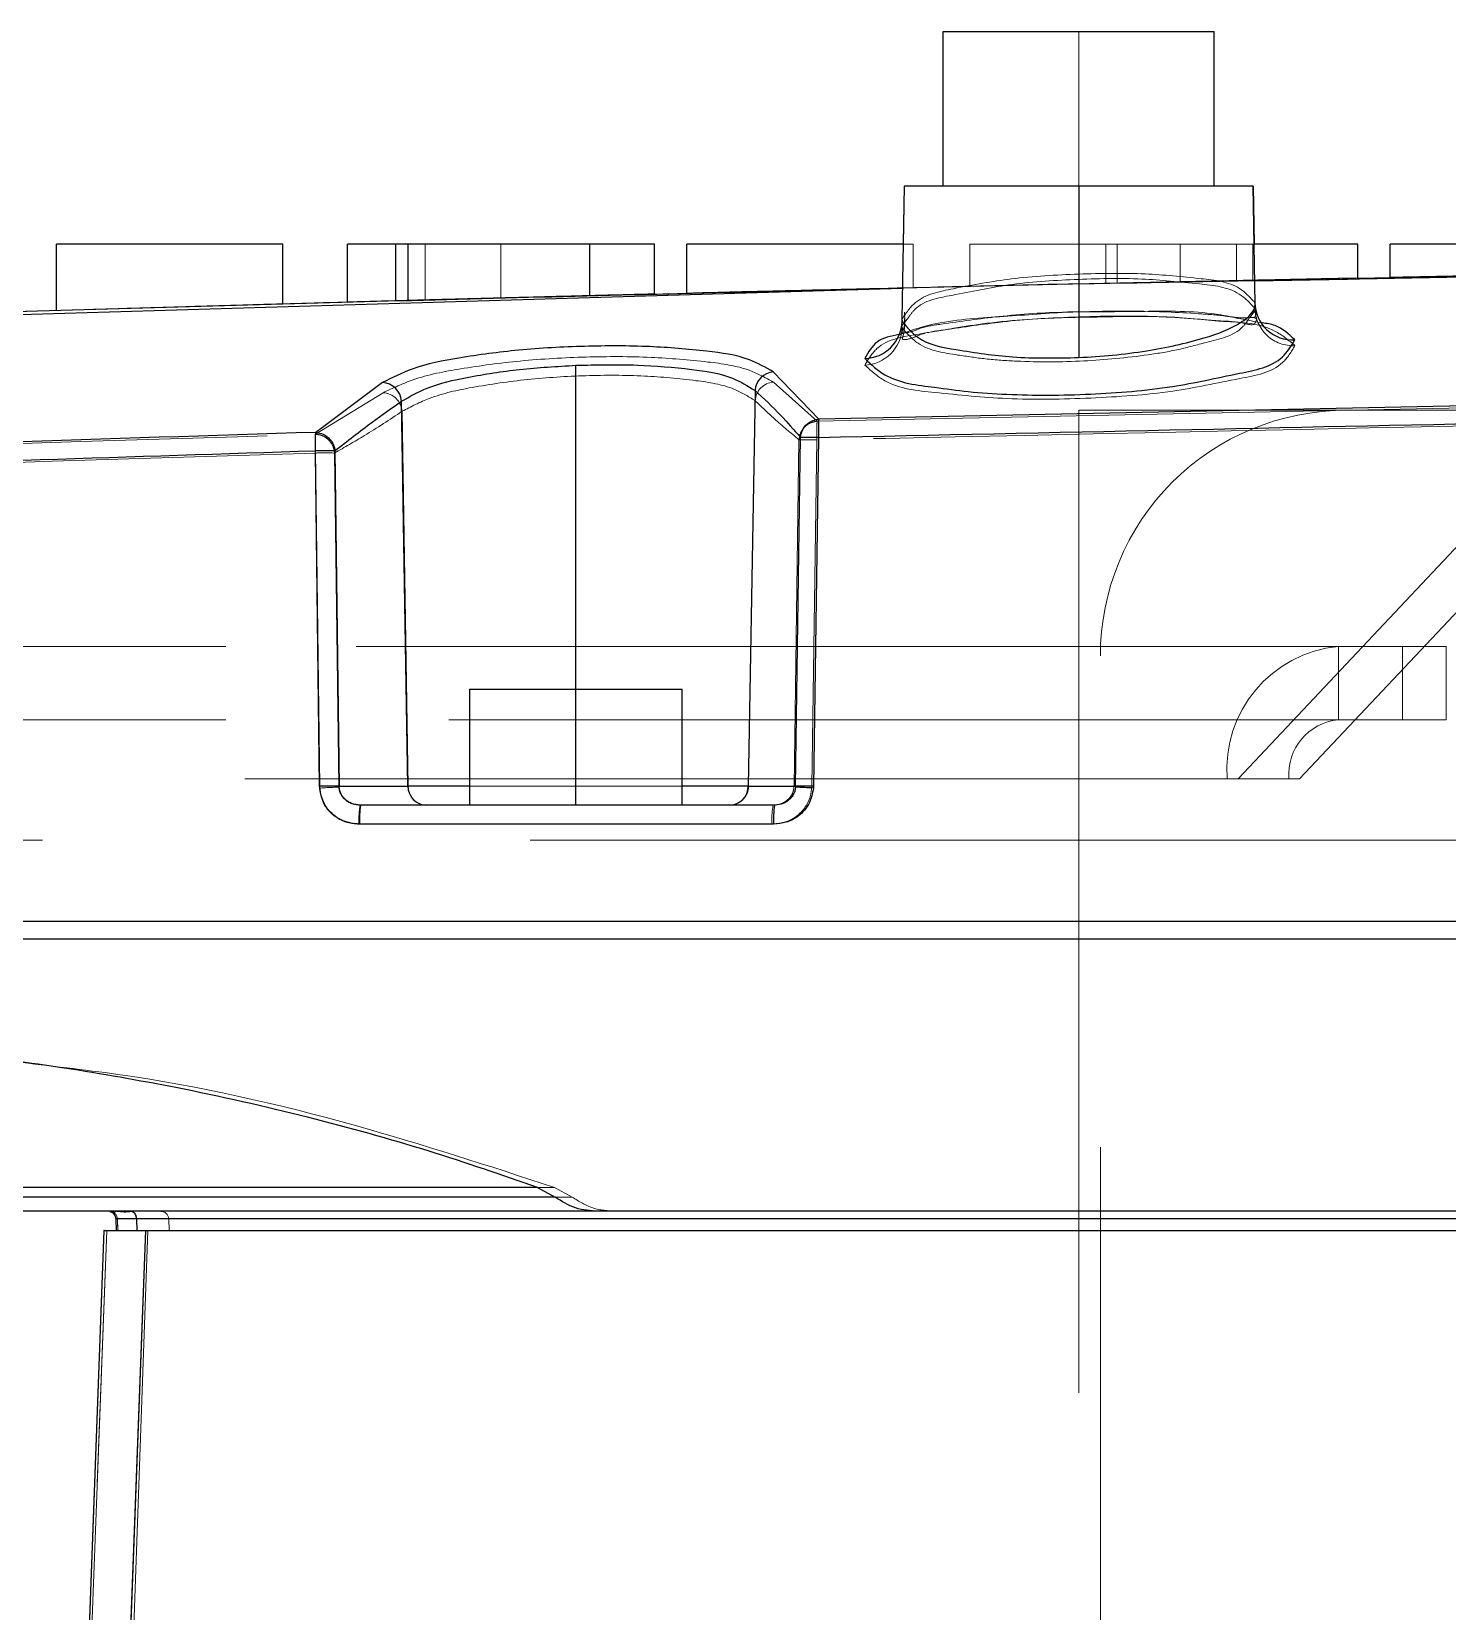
# Model space of a CAD drawing. Header units: millimetres. Extents: x 126 to 938, y 244 to 707.
# Drawn here: x 767.82 to 769.651, y 562.27 to 564.312 of the extents above; entities that cross this region are included whole.
import ezdxf

# ---------------------------------------------------------------- set-up
doc = ezdxf.new("R2010")
doc.units = ezdxf.units.MM
doc.linetypes.add('HIDDEN', pattern=[1.905, 1.27, -0.635])

msp = doc.modelspace()

# ---------------------------------------------------------------- linework, layer by layer
at = {"color": 7, "linetype": 'Continuous', "lineweight": 25}
for p, q in [((768.9992, 564.1123), (768.9992, 564.3123)), ((768.9992, 564.3123), (769.3492, 564.3123)), ((769.3492, 564.1123), (769.3492, 564.3123)), ((768.9487, 564.1123), (768.9457, 563.9405)), ((768.9487, 564.1123), (768.9474, 564.0373)), ((769.1742, 564.1123), (768.9487, 564.1123)), ((769.1742, 564.1123), (769.1742, 563.8909)), ((769.3996, 564.1123), (769.1742, 564.1123)), ((769.4023, 563.9597), (769.3996, 564.1123)), ((769.3996, 564.1123), (769.4009, 564.0373)), ((767.8527, 563.9518), (767.8527, 564.0373)), ((768.1453, 564.0373), (767.8527, 564.0373)), ((768.1453, 563.9604), (768.1453, 564.0373)), ((768.2916, 564.0373), (768.2289, 564.0373)), ((768.2289, 563.9628), (768.2289, 564.0373)), ((768.2916, 563.9645), (768.2916, 564.0373)), ((768.3073, 564.0373), (768.2916, 564.0373)), ((768.5424, 564.0373), (768.3073, 564.0373)), ((768.3073, 563.9649), (768.3073, 564.0373)), ((768.5424, 563.9712), (768.5424, 564.0373)), ((768.626, 564.0373), (768.5424, 564.0373)), ((768.626, 563.9733), (768.626, 564.0373)), ((768.6678, 563.9743), (768.6678, 564.0373)), ((768.9474, 564.0373), (768.6678, 564.0373)), ((769.5352, 564.0373), (769.4009, 564.0373)), ((769.5352, 563.9938), (769.5352, 564.0373)), ((769.577, 563.9947), (769.577, 564.0373)), ((769.7128, 564.0373), (769.577, 564.0373)), ((769.4017, 563.9901), (770.0076, 564.002)), ((767.4052, 563.9344), (768.5276, 563.9682)), ((768.5276, 563.9682), (768.9464, 563.9808)), ((769.4023, 563.9597), (769.402, 563.9619)), ((768.9457, 563.9405), (768.946, 563.9376)), ((768.5242, 563.4623), (768.5242, 563.8809)), ((768.8381, 563.8114), (768.7794, 563.8725)), ((772.0838, 563.8773), (768.8381, 563.8114)), ((768.2741, 563.8585), (768.1879, 563.7942)), ((768.7558, 563.8485), (768.7471, 563.3368)), ((768.3071, 563.3368), (768.2988, 563.8345)), ((768.8081, 563.3368), (768.8145, 563.7876)), ((768.8377, 563.7876), (768.8313, 563.3368)), ((768.1931, 563.3368), (768.1877, 563.7704)), ((768.2127, 563.7704), (768.2181, 563.3368)), ((768.3867, 563.4623), (768.3867, 563.3123)), ((768.3867, 563.4623), (768.5242, 563.4623)), ((768.5242, 563.3123), (768.5242, 563.4623)), ((768.5242, 563.4623), (768.6617, 563.4623)), ((768.6617, 563.3123), (768.6617, 563.4623)), ((768.2181, 563.3368), (768.3071, 563.3368)), ((768.3867, 563.3368), (768.3071, 563.3368)), ((768.7471, 563.3368), (768.6617, 563.3368)), ((768.7471, 563.3368), (768.8081, 563.3368)), ((768.8313, 563.3368), (768.8312, 563.3343)), ((768.781, 563.3123), (768.2457, 563.3123)), ((768.7798, 563.2877), (768.2445, 563.2877)), ((764.8014, 563.1623), (772.9159, 563.1623)), ((764.801, 563.1395), (772.9156, 563.1395)), ((768.4746, 562.8181), (767.409, 562.8181)), ((768.4746, 562.8181), (768.4972, 562.8056)), ((768.4972, 562.8056), (767.4203, 562.8056)), ((768.5533, 562.7873), (767.4069, 562.7873)), ((767.9292, 562.7778), (767.9298, 562.7618)), ((769.7802, 562.7776), (767.9561, 562.7776)), ((767.9561, 562.7776), (767.9567, 562.7623)), ((772.9217, 562.7873), (768.5533, 562.7873)), ((767.9141, 562.7623), (767.8301, 560.5323)), ((767.9678, 562.7623), (769.7986, 562.7623))]:
    msp.add_line(p, q, dxfattribs=at)
at = {"color": 7, "linetype": 'HIDDEN', "lineweight": 18}
for p, q in [((769.3492, 564.3123), (768.9992, 564.3123)), ((768.9992, 564.3123), (768.9992, 564.1123)), ((769.0018, 564.3123), (769.1742, 564.3123)), ((769.1742, 564.1123), (769.1742, 564.3123)), ((769.1742, 564.1123), (769.1742, 564.3123)), ((769.3465, 564.3123), (769.1742, 564.3123)), ((769.3492, 564.1123), (769.3492, 564.3123)), ((768.9487, 564.1123), (769.1742, 564.1123)), ((769.3996, 564.1123), (768.9487, 564.1123)), ((768.9487, 564.1123), (769.3996, 564.1123)), ((769.3492, 564.1123), (768.9992, 564.1123)), ((768.9992, 564.1123), (769.3492, 564.1123)), ((769.0018, 564.1123), (769.1742, 564.1123)), ((769.1742, 564.1123), (769.3996, 564.1123)), ((769.1742, 564.1123), (769.1742, 563.9989)), ((769.3465, 564.1123), (769.1742, 564.1123)), ((767.8527, 563.9518), (767.8527, 564.0373)), ((767.8527, 564.0373), (768.1453, 564.0373)), ((767.8527, 563.9518), (767.8527, 564.0373)), ((768.1453, 564.0373), (767.8527, 564.0373)), ((767.8527, 564.0373), (768.1453, 564.0373)), ((767.8527, 564.0373), (767.8527, 563.9518)), ((768.1453, 564.0373), (768.1453, 563.9604)), ((768.1453, 563.9604), (768.1453, 564.0373)), ((768.1453, 563.9604), (768.1453, 564.0373)), ((768.2289, 564.0373), (768.5424, 564.0373)), ((768.3073, 564.0373), (768.4271, 564.0373)), ((768.626, 564.0373), (768.3073, 564.0373)), ((768.3293, 563.9655), (768.3293, 564.0373)), ((768.4271, 564.0373), (768.3293, 564.0373)), ((768.3293, 564.0373), (768.626, 564.0373)), ((768.4271, 564.0373), (768.4271, 563.9682)), ((768.5424, 564.0373), (768.5424, 563.9712)), ((768.5424, 564.0373), (768.626, 564.0373)), ((768.626, 563.9733), (768.626, 564.0373)), ((768.626, 563.9733), (768.626, 564.0373)), ((768.626, 563.9733), (768.626, 564.0373)), ((768.6678, 564.0373), (768.9604, 564.0373)), ((768.6678, 564.0373), (768.6678, 563.9743)), ((768.6678, 564.0373), (768.6678, 563.9743)), ((768.9604, 564.0373), (768.6678, 564.0373)), ((768.6678, 564.0373), (768.9604, 564.0373)), ((768.6678, 563.9743), (768.6678, 564.0373)), ((768.9604, 564.0373), (768.9474, 564.0373)), ((768.9604, 563.9813), (768.9604, 564.0373)), ((768.9604, 563.9813), (768.9604, 564.0373)), ((768.9604, 563.9813), (768.9604, 564.0373)), ((768.9604, 563.9813), (768.9604, 564.0373)), ((769.0336, 563.983), (769.0336, 564.0373)), ((769.2091, 564.0373), (769.0336, 564.0373)), ((769.0336, 564.0373), (769.3053, 564.0373)), ((769.2091, 563.9869), (769.2091, 564.0373)), ((769.5352, 564.0373), (769.2091, 564.0373)), ((769.2238, 563.9872), (769.2238, 564.0373)), ((769.3993, 564.0373), (769.2238, 564.0373)), ((769.2238, 564.0373), (769.5352, 564.0373)), ((769.3053, 564.0373), (769.3784, 564.0373)), ((769.3053, 563.989), (769.3053, 564.0373)), ((769.3784, 564.0373), (769.3784, 563.9906)), ((769.3784, 564.0373), (769.5352, 564.0373)), ((769.3993, 563.991), (769.3993, 564.0373)), ((769.4009, 564.0373), (769.3993, 564.0373)), ((769.4009, 564.0373), (769.4024, 563.9522)), ((769.5352, 564.0373), (769.5352, 563.9938)), ((769.5352, 563.9938), (769.5352, 564.0373)), ((769.5352, 563.9938), (769.5352, 564.0373)), ((769.577, 563.9947), (769.577, 564.0373)), ((769.577, 564.0373), (769.8884, 564.0373)), ((769.8884, 564.0373), (769.577, 564.0373)), ((769.577, 563.9947), (769.577, 564.0373)), ((769.577, 564.0373), (769.7337, 564.0373)), ((769.577, 564.0373), (769.577, 563.9947)), ((769.2678, 563.9874), (769.4017, 563.9901)), ((768.4271, 563.9682), (768.3293, 563.9655)), ((768.9456, 563.9321), (768.954, 563.9427)), ((769.4024, 563.9522), (769.3958, 563.9433)), ((769.4021, 563.9544), (769.4024, 563.9522)), ((769.4021, 563.9431), (769.4025, 563.944)), ((769.4025, 563.944), (769.4041, 563.9484)), ((769.4026, 563.9366), (769.4043, 563.9407)), ((768.9458, 563.9293), (768.9456, 563.9321)), ((768.7795, 563.8592), (768.8362, 563.8087)), ((768.8362, 563.8087), (772.0837, 563.8751)), ((768.1876, 563.7917), (768.2748, 563.8455)), ((768.2995, 563.8214), (768.3075, 563.3368)), ((768.7474, 563.3368), (768.7559, 563.8352)), ((769.1743, 563.8227), (769.1743, 559.3777)), ((771.7142, 563.8227), (769.1743, 563.8227)), ((769.1743, 563.8227), (769.1743, 559.3777)), ((771.7142, 563.8227), (769.1743, 563.8227)), ((769.829, 563.8227), (769.3802, 563.3464)), ((769.9086, 563.8227), (769.4597, 563.3464)), ((769.5197, 563.8227), (770.1106, 563.8227)), ((769.5197, 563.8227), (770.1106, 563.8227)), ((768.8126, 563.7845), (768.8062, 563.3368)), ((768.8292, 563.3368), (768.8357, 563.7845)), ((768.1871, 563.7675), (768.1924, 563.3368)), ((768.2176, 563.3368), (768.2122, 563.7675)), ((769.5099, 563.5175), (766.455, 563.5175)), ((766.8016, 563.5175), (769.6491, 563.5175)), ((769.5099, 563.4226), (769.5099, 563.5175)), ((769.593, 563.5175), (769.5099, 563.5175)), ((769.593, 563.4226), (769.593, 563.5175)), ((769.593, 563.5175), (769.6491, 563.5175)), ((769.6491, 563.5175), (769.6491, 563.4226)), ((769.2022, 559.6952), (769.2022, 563.5052)), ((769.2022, 559.6952), (769.2022, 563.5052)), ((768.5242, 563.4623), (768.3867, 563.4623)), ((768.3867, 563.4623), (768.5242, 563.4623)), ((768.3867, 563.4623), (768.3867, 563.3123)), ((768.5242, 563.3123), (768.5242, 563.4623)), ((768.6617, 563.4623), (768.5242, 563.4623)), ((768.5242, 563.3123), (768.5242, 563.4623)), ((768.5242, 563.3123), (768.5242, 563.4623)), ((768.6617, 563.4623), (768.5242, 563.4623)), ((768.5242, 563.3368), (768.5242, 563.4623)), ((768.6617, 563.3123), (768.6617, 563.4623)), ((766.455, 563.4226), (769.5099, 563.4226)), ((766.8016, 563.4226), (769.6491, 563.4226)), ((769.593, 563.4226), (769.5099, 563.4226)), ((769.6491, 563.4226), (769.593, 563.4226)), ((769.3663, 563.3464), (766.3115, 563.3464)), ((769.4459, 563.3464), (766.3911, 563.3464)), ((768.1924, 563.3368), (768.1925, 563.3343)), ((768.3075, 563.3368), (768.2176, 563.3368)), ((768.3075, 563.3368), (768.5242, 563.3368)), ((768.5242, 563.3368), (768.3867, 563.3368)), ((768.5242, 563.3123), (768.5242, 563.3368)), ((768.5242, 563.3368), (768.7474, 563.3368)), ((768.6617, 563.3368), (768.5242, 563.3368)), ((768.8062, 563.3368), (768.7474, 563.3368)), ((769.3802, 563.3464), (769.3663, 563.3464)), ((769.4459, 563.3464), (769.3663, 563.3464)), ((769.3802, 563.3464), (769.4597, 563.3464)), ((769.4597, 563.3464), (769.4459, 563.3464)), ((768.2452, 563.3123), (768.3313, 563.3123)), ((768.2452, 563.3123), (768.7792, 563.3123)), ((768.3309, 563.3123), (768.2457, 563.3123)), ((768.7227, 563.3123), (768.3309, 563.3123)), ((768.3313, 563.3123), (768.5242, 563.3123)), ((768.3867, 563.3123), (768.5242, 563.3123)), ((768.3867, 563.3123), (768.5242, 563.3123)), ((768.6617, 563.3123), (768.5242, 563.3123)), ((768.5242, 563.3123), (768.7229, 563.3123)), ((768.6617, 563.3123), (768.5242, 563.3123)), ((768.781, 563.3123), (768.7227, 563.3123)), ((768.7229, 563.3123), (768.7792, 563.3123)), ((768.2438, 563.2877), (768.7778, 563.2877)), ((769.7352, 563.2671), (766.273, 563.2671)), ((769.7395, 563.2671), (766.2772, 563.2671)), ((764.7882, 563.1623), (772.8839, 563.1623)), ((772.9156, 563.1623), (764.7904, 563.1623)), ((772.8842, 563.1623), (764.803, 563.1623)), ((772.9153, 563.1395), (764.7901, 563.1395)), ((767.409, 562.8181), (768.4967, 562.8181)), ((768.5195, 562.8056), (768.4967, 562.8181)), ((767.4203, 562.8056), (768.5195, 562.8056)), ((767.4069, 562.7873), (768.5759, 562.7873)), ((767.9878, 562.7873), (767.9216, 562.7873)), ((767.9216, 562.7873), (767.9878, 562.7873)), ((767.9488, 562.7873), (767.9216, 562.7873)), ((767.9216, 562.7873), (767.9217, 562.7872)), ((767.9279, 562.7855), (767.928, 562.783)), ((767.9292, 562.7778), (767.9298, 562.7618)), ((767.9295, 562.7776), (767.9314, 562.7776)), ((767.9314, 562.7776), (767.932, 562.7623)), ((767.9314, 562.7776), (767.9978, 562.7776)), ((767.9978, 562.7776), (767.9314, 562.7776)), ((767.9488, 562.7873), (769.7729, 562.7873)), ((769.8031, 562.7873), (767.9488, 562.7873)), ((767.9561, 562.7776), (767.9567, 562.7623)), ((767.9561, 562.7776), (769.8104, 562.7776)), ((767.9978, 562.7776), (767.9983, 562.7623)), ((768.5759, 562.7873), (772.9214, 562.7873)), ((767.9141, 562.7623), (767.8301, 560.5323)), ((767.8762, 560.057), (767.9707, 562.7623)), ((767.9678, 562.7623), (767.9143, 562.7623)), ((767.9176, 562.7623), (767.9148, 562.7623)), ((767.9707, 562.7623), (767.9176, 562.7623)), ((767.9567, 562.7623), (767.9298, 562.7623)), ((767.932, 562.7623), (767.9983, 562.7623)), ((767.9983, 562.7623), (767.932, 562.7623)), ((767.9567, 562.7623), (769.7805, 562.7623)), ((769.8106, 562.7623), (767.9567, 562.7623)), ((769.8289, 562.7623), (767.9678, 562.7623))]:
    msp.add_line(p, q, dxfattribs=at)
at = {"color": 7, "linetype": 'HIDDEN', "lineweight": 18, "flags": 128}
for points in [[(768.9474, 564.0373), (768.9464, 563.9808), (768.9456, 563.9321)], [(769.3053, 563.989), (769.3462, 563.9899), (769.3784, 563.9906)], [(769.7128, 563.9974), (769.6367, 563.9959), (769.577, 563.9947)], [(768.5424, 563.9712), (768.5892, 563.9723), (768.626, 563.9733)], [(768.9488, 563.9412), (768.9491, 563.9281), (768.9471, 563.9189), (768.946, 563.9146), (768.9464, 563.9145)], [(767.928, 562.783), (767.9288, 562.7806), (767.9292, 562.7776)], [(767.834, 560.5317), (767.8806, 561.7747), (767.9176, 562.7623)], [(767.9176, 562.7623), (767.8708, 561.5131), (767.834, 560.5317)], [(767.9678, 562.7623), (767.9208, 561.5131), (767.8837, 560.5317)]]:
    msp.add_lwpolyline(points, dxfattribs=at)
at = {"color": 7, "linetype": 'Continuous', "lineweight": 25, "flags": 128}
msp.add_lwpolyline([(767.9678, 562.7623), (767.9206, 561.5089), (767.8837, 560.5317)], dxfattribs=at)
at = {"color": 7, "linetype": 'Continuous', "lineweight": 25}
for centre, radius, start, end in [((769.4511, 563.9627), 0.0491, 181.0139, 272.894), ((768.896, 563.9395), 0.05, 272.0876, 357.8059), ((768.7815, 563.8468), 0.0257, 94.8117, 176.3377), ((768.2728, 563.8324), 0.0261, 4.5937, 87.1993), ((768.8261, 563.2438), 0.5439, 88.7787, 91.2213), ((768.2002, 563.1197), 0.6508, 88.8976, 91.1024), ((768.2056, 562.6863), 0.6506, 88.8974, 91.1026), ((768.3315, 563.3366), 0.0244, 179.5635, 268.6003), ((768.7224, 563.337), 0.0247, 270.6198, 359.6729), ((768.8197, 562.7928), 0.5441, 88.7789, 91.2211), ((768.7838, 562.6698), 0.6662, 85.9218, 87.9148), ((768.3683, 563.2937), 0.124, 171.4044, 182.789), ((768.9031, 563.2938), 0.1235, 171.3823, 182.8111), ((767.9473, 562.7785), 0.00887, 354.1047, 80.1655)]:
    msp.add_arc(centre, radius, start, end, dxfattribs=at)
at = {"color": 7, "linetype": 'HIDDEN', "lineweight": 18}
for centre, radius, start, end in [((769.4512, 563.9552), 0.049, 180.9187, 273.082), ((768.8958, 563.9312), 0.05, 272.1696, 357.8446), ((768.7816, 563.8336), 0.0257, 94.6937, 176.5116), ((768.2735, 563.8195), 0.026, 4.31, 87.2443), ((769.5197, 563.5052), 0.3175, 89.9988, 180.0002), ((769.5197, 563.5052), 0.3175, 89.9988, 180.0002), ((768.8241, 563.2473), 0.5373, 88.7699, 91.2301), ((768.1997, 563.1108), 0.6568, 88.9033, 91.0967), ((769.5249, 563.3591), 0.1591, 95.4429, 184.5645), ((769.5166, 563.3521), 0.0709, 95.4416, 184.5692), ((768.205, 562.6798), 0.6571, 88.9036, 91.0964), ((768.2338, 562.756), 0.5798, 91.6006, 94.0835), ((768.3319, 563.3366), 0.0244, 179.5197, 268.5435), ((768.7227, 563.337), 0.0247, 270.5884, 359.6205), ((768.8177, 562.7995), 0.5375, 88.7704, 91.2296), ((768.3541, 563.2937), 0.1105, 170.3417, 183.1307), ((768.888, 563.2937), 0.1105, 170.3417, 183.1307), ((767.9215, 562.7774), 0.00989, 1.3752, 89.3981), ((767.9215, 562.7774), 0.00989, 1.3752, 89.3981), ((767.9473, 562.7785), 0.00887, 354.1047, 80.1655), ((767.9877, 562.7772), 0.01, 2.0578, 89.9585)]:
    msp.add_arc(centre, radius, start, end, dxfattribs=at)
for points, knots in [([(772.8958, 564.0606), (772.116, 564.0446), (770.5562, 564.0125), (768.6685, 563.9781), (767.2333, 563.9325), (766.4934, 563.9016), (765.9981, 563.8768), (765.7493, 563.8635), (765.5036, 563.8494), (765.2577, 563.8344), (765.0085, 563.8182), (764.7476, 563.8001), (764.4804, 563.7803), (764.2162, 563.7593), (763.9736, 563.739), (763.8203, 563.7252), (763.7484, 563.7188)], [0, 0, 0, 0, 0.255564, 0.511199, 0.618605, 0.726047, 0.753863, 0.781078, 0.807685, 0.834502, 0.861801, 0.8895, 0.920222, 0.949587, 0.976338, 1, 1, 1, 1]), ([(772.3636, 564.0499), (771.7612, 564.0375), (770.3787, 564.0091), (768.8986, 563.9823), (767.9238, 563.954), (767.6312, 563.9448), (767.3387, 563.9347), (767.1358, 563.9274), (767.0155, 563.9225), (766.918, 563.9186), (766.7366, 563.9115), (766.5703, 563.904), (766.4787, 563.8999)], [0, 0, 0, 0, 0.307062, 0.704648, 0.754357, 0.804072, 0.853794, 0.90352, 0.907516, 0.915173, 0.95325, 1, 1, 1, 1]), ([(768.9604, 563.9813), (768.9052, 563.98), (768.8077, 563.9778), (768.7101, 563.9754), (768.6678, 563.9743)], [0, 0, 0, 0, 0.566078, 1, 1, 1, 1]), ([(768.6678, 563.9743), (768.7219, 563.9756), (768.8194, 563.978), (768.9169, 563.9803), (768.9604, 563.9813)], [0, 0, 0, 0, 0.553927, 1, 1, 1, 1]), ([(768.9604, 563.9813), (768.9052, 563.98), (768.8077, 563.9778), (768.7101, 563.9754), (768.6678, 563.9743)], [0, 0, 0, 0, 0.566078, 1, 1, 1, 1]), ([(768.6678, 563.9743), (768.7219, 563.9756), (768.8194, 563.978), (768.9169, 563.9803), (768.9604, 563.9813)], [0, 0, 0, 0, 0.553927, 1, 1, 1, 1]), ([(769.1742, 563.9989), (769.1449, 563.9975), (769.0902, 563.9948), (769.0212, 563.9817), (768.9663, 563.9709), (768.951, 563.9483), (768.9457, 563.9405)], [0, 0, 0, 0, 0.359262, 0.671375, 0.886489, 1, 1, 1, 1]), ([(768.9464, 563.9808), (768.9555, 563.9811), (769.1073, 563.9857), (769.2591, 563.988), (769.4017, 563.9901)], [0, 0, 0, 0, 0.060104, 1, 1, 1, 1]), ([(768.9464, 563.9808), (768.9555, 563.9811), (769.0626, 563.9844), (769.1698, 563.986), (769.2678, 563.9874)], [0, 0, 0, 0, 0.08514, 1, 1, 1, 1]), ([(768.954, 563.9427), (768.9567, 563.9463), (768.9694, 563.964), (769.0195, 563.9727), (769.0861, 563.987), (769.1692, 563.9924), (769.252, 563.9942), (769.322, 563.987), (769.3768, 563.9813), (769.3957, 563.9613), (769.4021, 563.9544)], [0, 0, 0, 0, 0.028692, 0.137949, 0.297907, 0.479734, 0.667414, 0.827251, 0.940521, 1, 1, 1, 1]), ([(769.0336, 563.983), (769.0837, 563.9841), (769.1742, 563.9862), (769.2648, 563.9881), (769.3053, 563.989)], [0, 0, 0, 0, 0.553136, 1, 1, 1, 1]), ([(769.2091, 563.9869), (769.1764, 563.9862), (769.1178, 563.9849), (769.0593, 563.9836), (769.0336, 563.983)], [0, 0, 0, 0, 0.55999, 1, 1, 1, 1]), ([(769.402, 563.9619), (769.3958, 563.9686), (769.3777, 563.9882), (769.3244, 563.9936), (769.2562, 564.0009), (769.203, 563.9996), (769.1742, 563.9989)], [0, 0, 0, 0, 0.114076, 0.330651, 0.63624, 1, 1, 1, 1]), ([(769.5352, 563.9938), (769.4743, 563.9926), (769.3656, 563.9903), (769.257, 563.988), (769.2091, 563.9869)], [0, 0, 0, 0, 0.560005, 1, 1, 1, 1]), ([(769.2238, 563.9872), (769.2819, 563.9885), (769.3857, 563.9907), (769.4895, 563.9929), (769.5352, 563.9938)], [0, 0, 0, 0, 0.559989, 1, 1, 1, 1]), ([(769.3993, 563.991), (769.3666, 563.9903), (769.308, 563.9891), (769.2495, 563.9878), (769.2238, 563.9872)], [0, 0, 0, 0, 0.55999, 1, 1, 1, 1]), ([(769.3784, 563.9906), (769.4077, 563.9912), (769.4599, 563.9923), (769.5122, 563.9934), (769.5352, 563.9938)], [0, 0, 0, 0, 0.559985, 1, 1, 1, 1]), ([(769.5352, 563.9938), (769.5098, 563.9933), (769.4645, 563.9924), (769.4192, 563.9914), (769.3993, 563.991)], [0, 0, 0, 0, 0.56002, 1, 1, 1, 1]), ([(769.903, 564.0012), (769.8422, 564), (769.7335, 563.9979), (769.6248, 563.9957), (769.577, 563.9947)], [0, 0, 0, 0, 0.559997, 1, 1, 1, 1]), ([(769.577, 563.9947), (769.6351, 563.9959), (769.7389, 563.998), (769.8427, 564), (769.8884, 564.0009)], [0, 0, 0, 0, 0.5599878, 1, 1, 1, 1]), ([(769.577, 563.9947), (769.6062, 563.9953), (769.6585, 563.9963), (769.7107, 563.9974), (769.7337, 563.9978)], [0, 0, 0, 0, 0.560006, 1, 1, 1, 1]), ([(768.2289, 563.9628), (768.2363, 563.963), (768.2534, 563.9635), (768.284, 563.9643), (768.341, 563.9659), (768.4024, 563.9675), (768.4763, 563.9695), (768.5164, 563.9705), (768.5424, 563.9712)], [0, 0, 0, 0, 0.0710719, 0.1629228, 0.2927035, 0.6165628, 0.7505813, 1, 1, 1, 1]), ([(768.2916, 563.9645), (768.2759, 563.9641), (768.255, 563.9635), (768.234, 563.9629), (768.2289, 563.9628)], [0, 0, 0, 0, 0.754653, 1, 1, 1, 1]), ([(768.626, 563.9733), (768.5636, 563.9717), (768.4521, 563.9689), (768.3407, 563.9658), (768.2916, 563.9645)], [0, 0, 0, 0, 0.560016, 1, 1, 1, 1]), ([(768.5424, 563.9712), (768.5124, 563.9704), (768.457, 563.969), (768.3915, 563.9672), (768.3487, 563.9661), (768.3257, 563.9655), (768.3129, 563.9651), (768.3073, 563.9649)], [0, 0, 0, 0, 0.382635, 0.706792, 0.836536, 0.928585, 1, 1, 1, 1]), ([(768.3073, 563.9649), (768.3099, 563.965), (768.3206, 563.9653), (768.3433, 563.9659), (768.3805, 563.9669), (768.4098, 563.9677), (768.4271, 563.9682)], [0, 0, 0, 0, 0.06625, 0.268033, 0.566625, 1, 1, 1, 1]), ([(768.3293, 563.9655), (768.3842, 563.967), (768.4831, 563.9697), (768.582, 563.9722), (768.626, 563.9733)], [0, 0, 0, 0, 0.554732, 1, 1, 1, 1]), ([(768.626, 563.9733), (768.6104, 563.9729), (768.5826, 563.9722), (768.5547, 563.9715), (768.5424, 563.9712)], [0, 0, 0, 0, 0.5600289, 1, 1, 1, 1]), ([(768.1453, 563.9604), (768.0903, 563.9589), (767.9927, 563.956), (767.8952, 563.9531), (767.8527, 563.9518)], [0, 0, 0, 0, 0.56431, 1, 1, 1, 1]), ([(767.8527, 563.9518), (767.9069, 563.9534), (768.0045, 563.9564), (768.102, 563.9592), (768.1453, 563.9604)], [0, 0, 0, 0, 0.555691, 1, 1, 1, 1]), ([(768.1453, 563.9604), (768.0903, 563.9589), (767.9927, 563.956), (767.8952, 563.9531), (767.8527, 563.9518)], [0, 0, 0, 0, 0.56431, 1, 1, 1, 1]), ([(767.8527, 563.9518), (767.9069, 563.9534), (768.0045, 563.9564), (768.102, 563.9592), (768.1453, 563.9604)], [0, 0, 0, 0, 0.555691, 1, 1, 1, 1]), ([(768.8977, 563.8812), (768.9024, 563.8889), (768.9175, 563.9139), (768.9804, 563.9226), (769.0603, 563.938), (769.1621, 563.9435), (769.2653, 563.946), (769.353, 563.9384), (769.4201, 563.9345), (769.4455, 563.9132), (769.4538, 563.9063)], [0, 0, 0, 0, 0.045712, 0.1462908, 0.2982925, 0.4816393, 0.6689048, 0.8312576, 0.9448215, 1, 1, 1, 1]), ([(769.4114, 563.9356), (769.3967, 563.9384), (769.3808, 563.9415), (769.3342, 563.9509), (769.2748, 563.9511), (769.2075, 563.9498), (769.1648, 563.9504), (769.1197, 563.9466), (769.0553, 563.9431), (768.9895, 563.9373), (768.953, 563.9242), (768.9442, 563.9212), (768.942, 563.9205)], [0, 0, 0, 0, 0.0946764, 0.1027271, 0.3011514, 0.467903, 0.5302302, 0.5720318, 0.7545896, 0.9405745, 0.9853219, 1, 1, 1, 1]), ([(768.9489, 563.9497), (768.9492, 563.9451), (768.9496, 563.9373), (768.9487, 563.9297), (768.9447, 563.9225), (768.9561, 563.9228), (768.9698, 563.9302), (769.0124, 563.9365), (769.0747, 563.9451), (769.1302, 563.9492), (769.1604, 563.9496), (769.1613, 563.9496)], [0, 0, 0, 0, 0.05398, 0.092603, 0.110753, 0.121778, 0.203659, 0.322115, 0.629674, 0.989245, 1, 1, 1, 1]), ([(769.3958, 563.9433), (769.3928, 563.9388), (769.3802, 563.9198), (769.3429, 563.9118), (769.3026, 563.9005), (769.2495, 563.8919), (769.1797, 563.8851), (769.1094, 563.885), (769.0549, 563.8885), (769.0127, 563.8951), (768.9709, 563.9009), (768.9523, 563.922), (768.9458, 563.9293)], [0, 0, 0, 0, 0.0337501, 0.1423469, 0.2196875, 0.304415, 0.4811039, 0.6647436, 0.7496942, 0.8258423, 0.9392526, 1, 1, 1, 1]), ([(768.9464, 563.9145), (768.9472, 563.9144), (768.9546, 563.9135), (768.9706, 563.9226), (769.0115, 563.9281), (769.0748, 563.9381), (769.1412, 563.9426), (769.1827, 563.9431), (769.1949, 563.9432)], [0, 0, 0, 0, 0.009124, 0.089168, 0.204712, 0.504238, 0.854318, 1, 1, 1, 1]), ([(769.1613, 563.9496), (769.1903, 563.9504), (769.2463, 563.952), (769.3138, 563.9488), (769.3605, 563.9454), (769.3848, 563.9414), (769.3977, 563.9427), (769.4021, 563.9431)], [0, 0, 0, 0, 0.361461, 0.69641, 0.83916, 0.944748, 1, 1, 1, 1]), ([(769.1949, 563.9432), (769.2127, 563.9436), (769.2574, 563.9447), (769.3127, 563.943), (769.3613, 563.9369), (769.3824, 563.9375), (769.4007, 563.9316), (769.4025, 563.9363), (769.4026, 563.9366)], [0, 0, 0, 0, 0.255051, 0.642235, 0.807554, 0.930204, 0.995046, 1, 1, 1, 1]), ([(769.4043, 563.9407), (769.4038, 563.9411), (769.4023, 563.9424), (769.4004, 563.9426), (769.3993, 563.9427)], [0, 0, 0, 0, 0.3703404, 1, 1, 1, 1]), ([(769.4538, 563.9063), (769.449, 563.8984), (769.4337, 563.8732), (769.3711, 563.862), (769.2909, 563.8445), (769.189, 563.8377), (769.0858, 563.8357), (768.9982, 563.8448), (768.931, 563.8514), (768.906, 563.8737), (768.8977, 563.8812)], [0, 0, 0, 0, 0.046263, 0.147668, 0.299756, 0.482474, 0.668687, 0.829979, 0.943536, 1, 1, 1, 1]), ([(768.2748, 563.8455), (768.2876, 563.8515), (768.3194, 563.8664), (768.3799, 563.8777), (768.4546, 563.8877), (768.537, 563.8923), (768.6182, 563.8924), (768.6886, 563.8863), (768.7433, 563.8791), (768.7695, 563.8647), (768.7795, 563.8592)], [0, 0, 0, 0, 0.0821765, 0.2039022, 0.355304, 0.5213359, 0.6843208, 0.8267875, 0.934574, 1, 1, 1, 1]), ([(768.7559, 563.8352), (768.747, 563.8406), (768.7236, 563.8549), (768.6737, 563.8622), (768.61, 563.8683), (768.5371, 563.8682), (768.4626, 563.8636), (768.395, 563.8538), (768.3395, 563.8422), (768.3111, 563.8274), (768.2995, 563.8214)], [0, 0, 0, 0, 0.0664886, 0.1742606, 0.3171838, 0.4785619, 0.6401165, 0.794981, 0.9168326, 1, 1, 1, 1]), ([(772.0832, 563.8513), (771.477, 563.8395), (770.3944, 563.8183), (769.312, 563.7948), (768.8357, 563.7845)], [0, 0, 0, 0, 0.56, 1, 1, 1, 1]), ([(768.2995, 563.8214), (768.2834, 563.8107), (768.2548, 563.7919), (768.2251, 563.7749), (768.2122, 563.7675)], [0, 0, 0, 0, 0.565468, 1, 1, 1, 1]), ([(768.8126, 563.7845), (768.8019, 563.7935), (768.7825, 563.8098), (768.7641, 563.8273), (768.7559, 563.8352)], [0, 0, 0, 0, 0.55159, 1, 1, 1, 1]), ([(768.8362, 563.8087), (768.833, 563.808), (768.8261, 563.8068), (768.8184, 563.8003), (768.8137, 563.7924), (768.813, 563.787), (768.8126, 563.7845)], [0, 0, 0, 0, 0.269436, 0.561398, 0.788992, 1, 1, 1, 1]), ([(768.8357, 563.7845), (768.8356, 563.7875), (768.8355, 563.7933), (768.8356, 563.8006), (768.8358, 563.8057), (768.8361, 563.8079), (768.8362, 563.8087)], [0, 0, 0, 0, 0.378835, 0.719056, 0.905275, 1, 1, 1, 1]), ([(764.9533, 563.648), (765.4921, 563.6793), (766.5696, 563.7418), (767.6483, 563.7751), (768.1876, 563.7917)], [0, 0, 0, 0, 0.5000571, 1, 1, 1, 1]), ([(768.1876, 563.7917), (768.1874, 563.7906), (768.187, 563.7873), (768.187, 563.7816), (768.1869, 563.7746), (768.1871, 563.7699), (768.1871, 563.7675)], [0, 0, 0, 0, 0.1355065, 0.4149765, 0.7016831, 1, 1, 1, 1]), ([(768.2122, 563.7675), (768.2116, 563.7709), (768.2103, 563.778), (768.2036, 563.786), (768.1956, 563.7908), (768.1902, 563.7914), (768.1876, 563.7917)], [0, 0, 0, 0, 0.273541, 0.568707, 0.7946708, 1, 1, 1, 1]), ([(768.1871, 563.7675), (767.5832, 563.7485), (766.5049, 563.7147), (765.4278, 563.6524), (764.9539, 563.6249)], [0, 0, 0, 0, 0.5599944, 1, 1, 1, 1]), ([(768.1925, 563.3343), (768.1938, 563.3276), (768.1965, 563.3135), (768.2104, 563.2981), (768.2271, 563.2892), (768.2384, 563.2882), (768.2438, 563.2877)], [0, 0, 0, 0, 0.2679487, 0.5561889, 0.7843546, 1, 1, 1, 1]), ([(768.2176, 563.3368), (768.2176, 563.3366), (768.2176, 563.3362), (768.2176, 563.3358), (768.2176, 563.3356)], [0, 0, 0, 0, 0.559657, 1, 1, 1, 1]), ([(768.2176, 563.3356), (768.2178, 563.3341), (768.2182, 563.331), (768.22, 563.3266), (768.2226, 563.3225), (768.227, 563.318), (768.2344, 563.3134), (768.2413, 563.3127), (768.2452, 563.3123)], [0, 0, 0, 0, 0.1142052, 0.2322369, 0.3551421, 0.4837279, 0.7043343, 1, 1, 1, 1]), ([(768.7778, 563.2877), (768.785, 563.2886), (768.7999, 563.2903), (768.8171, 563.3034), (768.8273, 563.32), (768.8286, 563.3313), (768.8292, 563.3368)], [0, 0, 0, 0, 0.275407, 0.566757, 0.791516, 1, 1, 1, 1]), ([(768.7792, 563.3123), (768.7831, 563.3127), (768.7901, 563.3135), (768.7975, 563.3184), (768.8017, 563.3231), (768.8043, 563.3275), (768.8058, 563.3321), (768.8061, 563.3353), (768.8062, 563.3368)], [0, 0, 0, 0, 0.2928231, 0.5123683, 0.6407693, 0.7644551, 0.8839899, 1, 1, 1, 1]), ([(767.3518, 563.0123), (767.367, 563.0116), (767.4641, 563.0073), (767.6144, 563.0079), (767.7915, 562.9806), (767.9922, 562.9595), (768.2263, 562.9064), (768.4113, 562.846), (768.4967, 562.8181)], [0, 0, 0, 0, 0.039333, 0.249963, 0.385203, 0.499512, 0.768867, 1, 1, 1, 1]), ([(768.5195, 562.8056), (768.5281, 562.8001), (768.5454, 562.7893), (768.5657, 562.7879), (768.5759, 562.7873)], [0, 0, 0, 0, 0.500501, 1, 1, 1, 1]), ([(767.9216, 562.7873), (767.9207, 562.7873), (767.9173, 562.7873), (767.9365, 562.7873), (767.9433, 562.7873), (767.9488, 562.7873)], [0, 0, 0, 0, 0.068384, 0.248532, 1, 1, 1, 1]), ([(767.9501, 562.7871), (767.9457, 562.7865), (767.9396, 562.7857), (767.9277, 562.7879), (767.9279, 562.7857), (767.9279, 562.7855)], [0, 0, 0, 0, 0.710641, 0.980575, 1, 1, 1, 1]), ([(767.9314, 562.7776), (767.9304, 562.7776), (767.9278, 562.7777), (767.9365, 562.7776), (767.9427, 562.7776), (767.951, 562.7776), (767.9561, 562.7776)], [0, 0, 0, 0, 0.073175, 0.197453, 0.512371, 1, 1, 1, 1]), ([(767.932, 562.7623), (767.9319, 562.7651), (767.9317, 562.7702), (767.9315, 562.7754), (767.9314, 562.7776)], [0, 0, 0, 0, 0.56001, 1, 1, 1, 1]), ([(767.932, 562.7623), (767.931, 562.7623), (767.9283, 562.7623), (767.937, 562.7623), (767.9433, 562.7623), (767.9516, 562.7623), (767.9567, 562.7623)], [0, 0, 0, 0, 0.074203, 0.2, 0.513052, 1, 1, 1, 1])]:
    msp.add_open_spline(points, degree=3, knots=knots, dxfattribs=at)
at = {"color": 7, "linetype": 'Continuous', "lineweight": 25}
for points, knots in [([(769.4017, 563.9901), (769.9129, 564.0001), (771.0776, 564.0228), (772.2423, 564.047), (772.8958, 564.0606)], [0, 0, 0, 0, 0.4388802, 1, 1, 1, 1]), ([(766.6778, 563.908), (766.7893, 563.9129), (767.5452, 563.9465), (768.3016, 563.965), (768.9464, 563.9808)], [0, 0, 0, 0, 0.147522, 1, 1, 1, 1]), ([(769.1742, 563.8909), (769.1888, 563.8917), (769.2183, 563.8935), (769.2726, 563.9007), (769.3296, 563.9128), (769.3768, 563.9298), (769.3988, 563.9472), (769.4021, 563.9564), (769.4022, 563.9589), (769.4023, 563.9597)], [0, 0, 0, 0, 0.178155, 0.358912, 0.66683, 0.882862, 0.970576, 0.989923, 1, 1, 1, 1]), ([(769.4041, 563.9484), (769.4036, 563.9488), (769.4021, 563.9499), (769.4003, 563.95), (769.3991, 563.9501)], [0, 0, 0, 0, 0.361754, 1, 1, 1, 1]), ([(768.942, 563.9205), (768.9315, 563.9186), (768.9118, 563.9151), (768.9023, 563.8977), (768.8978, 563.8895)], [0, 0, 0, 0, 0.530429, 1, 1, 1, 1]), ([(768.946, 563.9376), (768.9522, 563.9301), (768.9699, 563.909), (769.0238, 563.8997), (769.0922, 563.8893), (769.1455, 563.8903), (769.1742, 563.8909)], [0, 0, 0, 0, 0.119612, 0.336962, 0.643902, 1, 1, 1, 1]), ([(769.4536, 563.9137), (769.4457, 563.9212), (769.4335, 563.9328), (769.4171, 563.9349), (769.4114, 563.9356)], [0, 0, 0, 0, 0.651713, 1, 1, 1, 1]), ([(768.7794, 563.8725), (768.7693, 563.8782), (768.7427, 563.893), (768.6873, 563.9002), (768.6165, 563.9063), (768.535, 563.9061), (768.4525, 563.9017), (768.3781, 563.8917), (768.3179, 563.8804), (768.2866, 563.8648), (768.2741, 563.8585)], [0, 0, 0, 0, 0.066884, 0.175589, 0.318664, 0.481781, 0.647447, 0.798016, 0.918715, 1, 1, 1, 1]), ([(768.8978, 563.8895), (768.906, 563.8818), (768.9307, 563.8589), (768.981, 563.8537), (769.0332, 563.8461), (769.0824, 563.8431), (769.1351, 563.8419), (769.2065, 563.8438), (769.2905, 563.8505), (769.3707, 563.8686), (769.4333, 563.8805), (769.4488, 563.9058), (769.4536, 563.9137)], [0, 0, 0, 0, 0.057019, 0.170505, 0.246064, 0.331512, 0.423081, 0.517357, 0.699762, 0.851727, 0.953403, 1, 1, 1, 1]), ([(768.2988, 563.8345), (768.3096, 563.8406), (768.3362, 563.8554), (768.3886, 563.8668), (768.4527, 563.8768), (768.4998, 563.8795), (768.5242, 563.8809)], [0, 0, 0, 0, 0.159125, 0.39106, 0.685679, 1, 1, 1, 1]), ([(768.5242, 563.8809), (768.5507, 563.8815), (768.6008, 563.8827), (768.6681, 563.8767), (768.7212, 563.8695), (768.7463, 563.8543), (768.7558, 563.8485)], [0, 0, 0, 0, 0.335259, 0.632344, 0.859243, 1, 1, 1, 1]), ([(768.7558, 563.8485), (768.767, 563.838), (768.7876, 563.8186), (768.8061, 563.7973), (768.8145, 563.7876)], [0, 0, 0, 0, 0.544645, 1, 1, 1, 1]), ([(768.8377, 563.7876), (769.4436, 563.8006), (770.5254, 563.8237), (771.6074, 563.8448), (772.0834, 563.8541)], [0, 0, 0, 0, 0.560001, 1, 1, 1, 1]), ([(768.2127, 563.7704), (768.2286, 563.7829), (768.2568, 563.805), (768.2861, 563.8256), (768.2988, 563.8345)], [0, 0, 0, 0, 0.56546, 1, 1, 1, 1]), ([(768.8145, 563.7876), (768.8151, 563.7909), (768.8164, 563.7976), (768.8227, 563.8052), (768.8303, 563.81), (768.8355, 563.8109), (768.8381, 563.8114)], [0, 0, 0, 0, 0.268969, 0.561159, 0.78909, 1, 1, 1, 1]), ([(768.8381, 563.8114), (768.8379, 563.8101), (768.8376, 563.8067), (768.8376, 563.801), (768.8376, 563.7944), (768.8377, 563.7899), (768.8377, 563.7876)], [0, 0, 0, 0, 0.157167, 0.437396, 0.713783, 1, 1, 1, 1]), ([(768.1879, 563.7942), (767.6483, 563.7772), (766.5689, 563.7434), (765.4909, 563.6803), (764.9518, 563.6488)], [0, 0, 0, 0, 0.499942, 1, 1, 1, 1]), ([(768.1877, 563.7704), (768.1876, 563.7733), (768.1875, 563.7788), (768.1875, 563.7859), (768.1876, 563.7909), (768.1878, 563.7933), (768.1879, 563.7942)], [0, 0, 0, 0, 0.365808, 0.698506, 0.889873, 1, 1, 1, 1]), ([(768.1879, 563.7942), (768.1912, 563.7936), (768.1982, 563.7925), (768.2061, 563.7861), (768.2112, 563.7784), (768.2122, 563.773), (768.2127, 563.7704)], [0, 0, 0, 0, 0.266523, 0.560237, 0.789688, 1, 1, 1, 1]), ([(764.9525, 563.6261), (765.2543, 563.6441), (765.8577, 563.68), (766.9361, 563.7305), (767.7129, 563.7552), (768.1877, 563.7704)], [0, 0, 0, 0, 0.280011, 0.560011, 1, 1, 1, 1]), ([(768.2445, 563.2877), (768.2372, 563.2885), (768.2223, 563.2903), (768.2051, 563.3034), (768.195, 563.32), (768.1937, 563.3313), (768.1931, 563.3368)], [0, 0, 0, 0, 0.275533, 0.566769, 0.791477, 1, 1, 1, 1]), ([(768.2457, 563.3123), (768.2417, 563.3127), (768.2346, 563.3135), (768.227, 563.3184), (768.2226, 563.3231), (768.2201, 563.3275), (768.2184, 563.3321), (768.2182, 563.3353), (768.2181, 563.3368)], [0, 0, 0, 0, 0.295923, 0.516449, 0.644438, 0.767184, 0.885425, 1, 1, 1, 1]), ([(768.8312, 563.3343), (768.8299, 563.3276), (768.8272, 563.3135), (768.8133, 563.2981), (768.7966, 563.2892), (768.7853, 563.2882), (768.7798, 563.2877)], [0, 0, 0, 0, 0.267865, 0.556183, 0.784448, 1, 1, 1, 1]), ([(768.8081, 563.3356), (768.8079, 563.3341), (768.8075, 563.331), (768.8058, 563.3266), (768.8032, 563.3225), (768.7989, 563.318), (768.7916, 563.3134), (768.7849, 563.3127), (768.781, 563.3123)], [0, 0, 0, 0, 0.115618, 0.234862, 0.358661, 0.487598, 0.707338, 1, 1, 1, 1]), ([(768.8081, 563.3368), (768.8081, 563.3366), (768.8081, 563.3362), (768.8081, 563.3358), (768.8081, 563.3356)], [0, 0, 0, 0, 0.559526, 1, 1, 1, 1]), ([(768.4746, 562.8181), (768.4281, 562.8342), (768.3306, 562.8678), (768.1745, 562.911), (768.0168, 562.9465), (767.8662, 562.9728), (767.7148, 562.9928), (767.5393, 563.0087), (767.4086, 563.011), (767.3365, 563.0123)], [0, 0, 0, 0, 0.127149, 0.266688, 0.418642, 0.54483, 0.661913, 0.813634, 1, 1, 1, 1]), ([(768.5533, 562.7873), (768.5432, 562.7879), (768.5229, 562.7893), (768.5058, 562.8001), (768.4972, 562.8056)], [0, 0, 0, 0, 0.499738, 1, 1, 1, 1]), ([(767.9217, 562.7872), (767.9222, 562.787), (767.9231, 562.7865), (767.9247, 562.7857), (767.926, 562.7847), (767.9268, 562.7839), (767.9273, 562.7833), (767.9277, 562.7828), (767.9281, 562.7821), (767.9286, 562.7809), (767.9291, 562.7794), (767.9292, 562.7782), (767.9292, 562.7776)], [0, 0, 0, 0, 0.109733, 0.250651, 0.408627, 0.487723, 0.52662, 0.56547, 0.641731, 0.716894, 0.861944, 1, 1, 1, 1]), ([(767.9561, 562.7776), (767.9508, 562.7776), (767.9422, 562.7777), (767.9375, 562.7776), (767.9281, 562.7777), (767.9294, 562.7776), (767.9295, 562.7776)], [0, 0, 0, 0, 0.521545, 0.859886, 0.992925, 1, 1, 1, 1]), ([(767.9148, 562.7623), (767.9146, 562.7623), (767.9117, 562.7623), (767.9309, 562.7623), (767.9405, 562.7623), (767.9575, 562.7623), (767.9678, 562.7623)], [0, 0, 0, 0, 0.008181, 0.15058, 0.488004, 1, 1, 1, 1])]:
    msp.add_open_spline(points, degree=3, knots=knots, dxfattribs=at)

doc.saveas('drawing.dxf')
